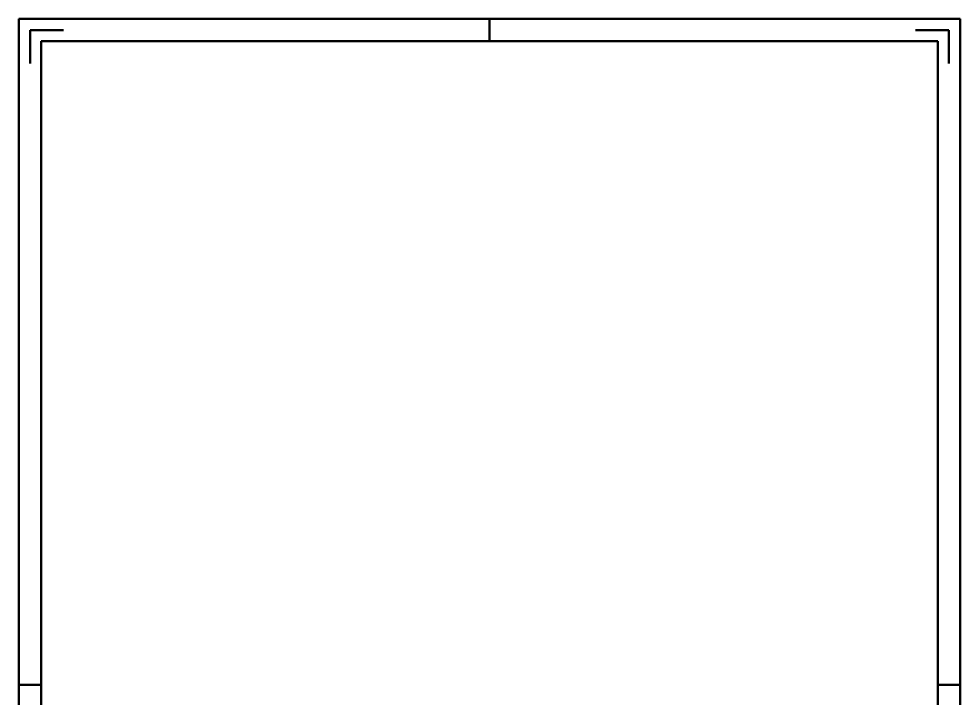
# Model space of a CAD drawing. Header units: millimetres. Extents: x 4452 to 7344, y -319 to 3013.
# Drawn here: x 6503 to 7344, y 2407 to 3013 of the extents above; entities that cross this region are included whole.
import ezdxf

# ---------------------------------------------------------------- set-up
doc = ezdxf.new("R2010")
doc.units = ezdxf.units.MM
doc.layers.add('总内框线', color=7, linetype='Continuous', lineweight=50)

msp = doc.modelspace()

# ---------------------------------------------------------------- linework, layer by layer
at = {"layer": '总内框线'}
for p, q in [((6503.3, 1824.03), (6503.3, 3013.03)), ((6503.3, 3013.03), (7344.3, 3013.03)), ((6923.8, 2993.03), (6923.8, 3013.03)), ((7344.3, 1824.03), (7344.3, 3013.03)), ((6513.3, 3003.03), (6543.3, 3003.03)), ((6513.3, 3003.03), (6513.3, 2973.03)), ((7334.3, 3003.03), (7304.3, 3003.03)), ((7334.3, 3003.03), (7334.3, 2973.03)), ((6523.3, 1844.03), (6523.3, 2993.03)), ((6523.3, 2993.03), (7324.3, 2993.03)), ((7324.3, 1844.03), (7324.3, 2993.03)), ((6523.3, 2418.53), (6503.3, 2418.53)), ((7324.3, 2418.53), (7344.3, 2418.53))]:
    msp.add_line(p, q, dxfattribs=at)

doc.saveas('drawing.dxf')
